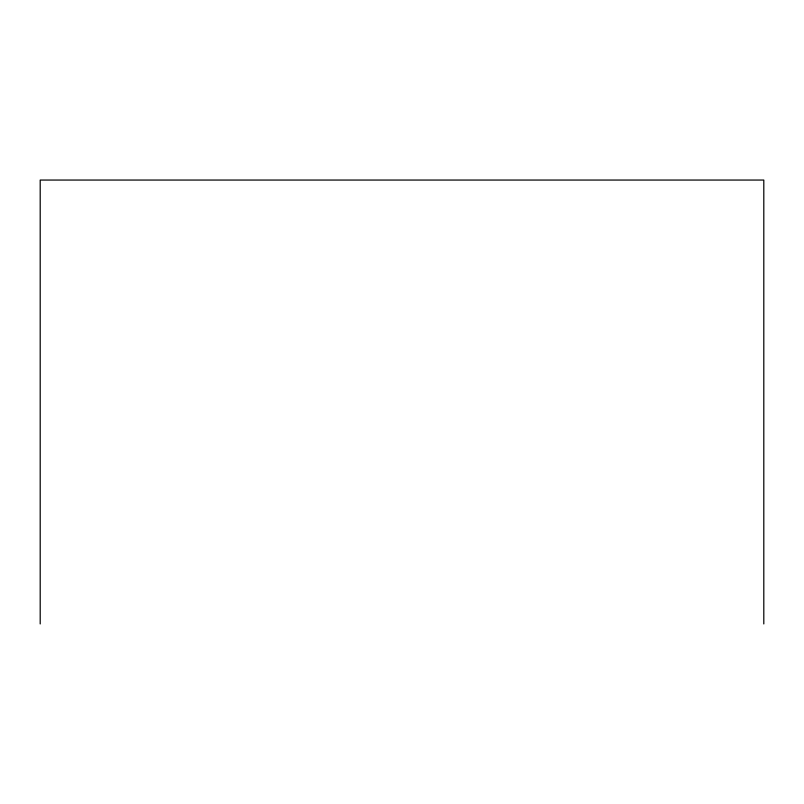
<?xml version="1.0" encoding="UTF-8"?>
<svg xmlns="http://www.w3.org/2000/svg" width="804" height="804" viewBox="0 0 804 804"><rect width="100%" height="100%" fill="white"/><g stroke="black" fill="none" stroke-linecap="round" stroke-linejoin="round"><path stroke-width="1.21" d="M763.8 623.944L763.8 180.056L40.2 180.056L40.2 623.944"/></g></svg>
